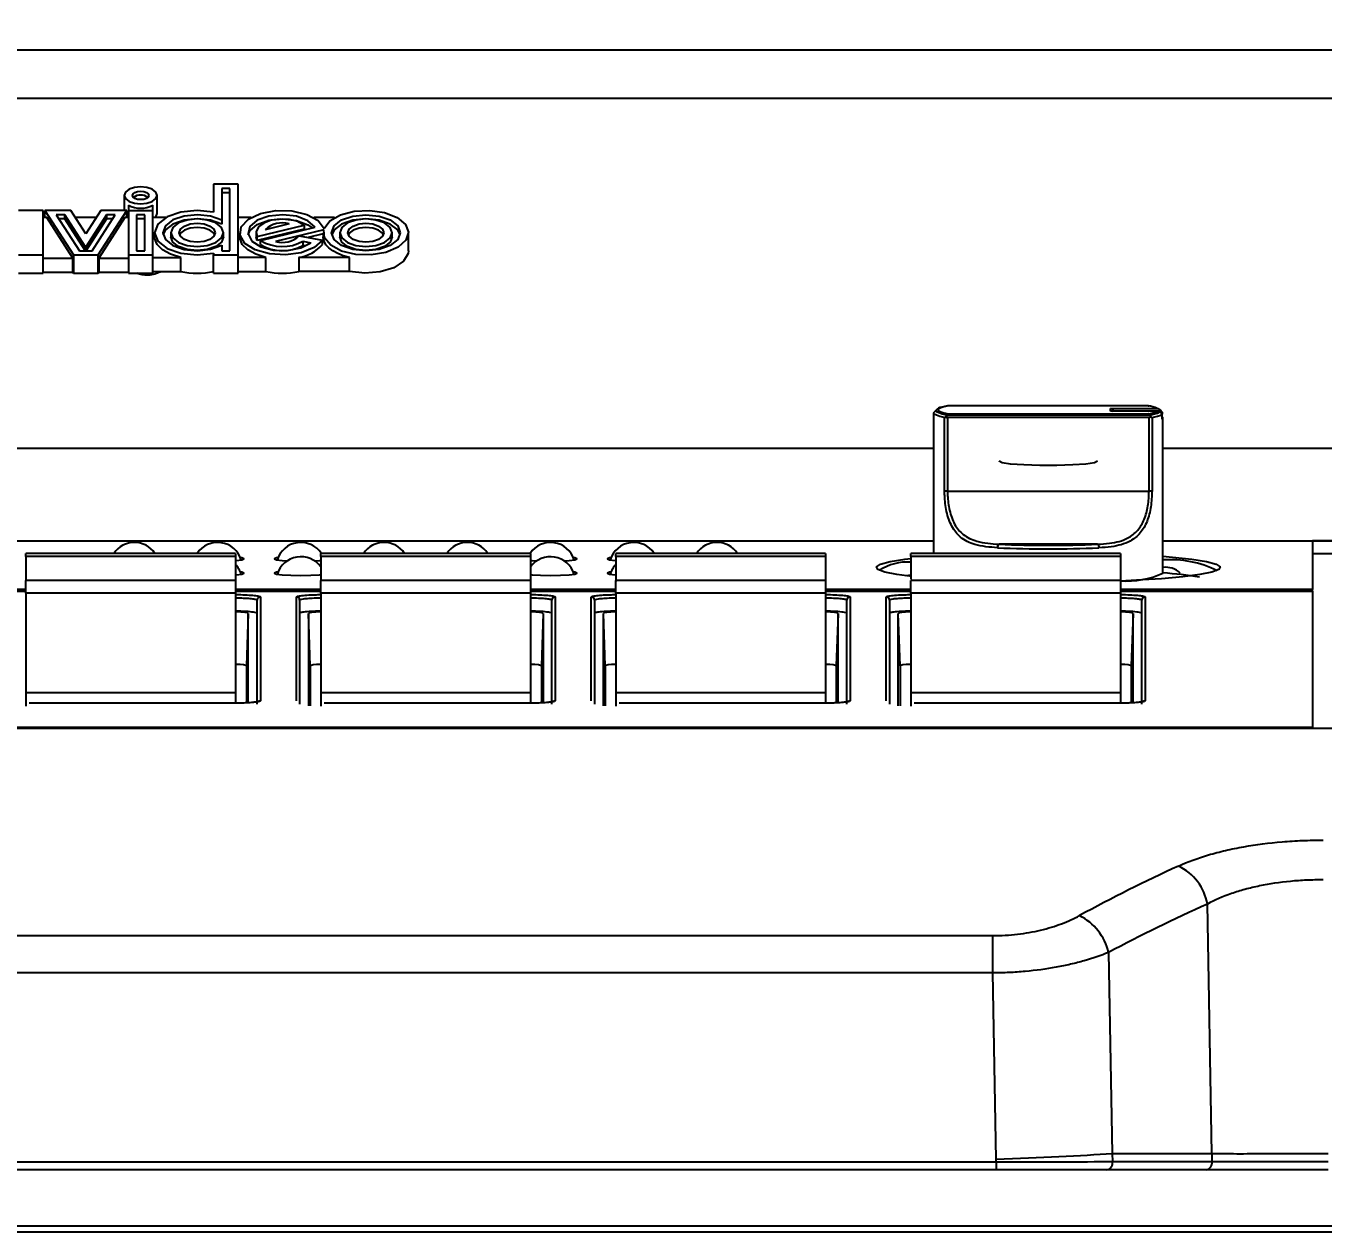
# Model space of a CAD drawing. Header units: millimetres. Extents: x 102 to 710, y 145 to 429.
# Drawn here: x 134.84 to 174.43, y 170.69 to 207.48 of the extents above; entities that cross this region are included whole.
import ezdxf

# ---------------------------------------------------------------- set-up
doc = ezdxf.new("R2010")
doc.units = ezdxf.units.MM
doc.layers.add('DIM', color=5, linetype='Continuous')
doc.styles.add('SLDTEXTSTYLE0', font='TXT', dxfattribs={"width": 0.75})
doc.dimstyles.new('SLDDIMSTYLE0', dxfattribs={"dimtxt": 3.5, "dimasz": 3.302, "dimexe": 0, "dimexo": 0.0625, "dimgap": 0.875, "dimtad": 1, "dimlfac": 2, "dimrnd": 1e-09, "dimzin": 4, "dimdsep": 46, "dimtxsty": 'SLDTEXTSTYLE0', "dimsah": 1, "dimcen": 0.09, "dimadec": 0, "dimazin": 1, "dimtfac": 1, "dimtofl": 0, "dimtmove": 0, "dimatfit": 3, "dimfxl": 1, "dimfrac": 2, "dimtolj": 1, "dimtzin": 12, "dimarcsym": 0})
doc.dimstyles.new('SLDDIMSTYLE1', dxfattribs={"dimtxt": 3.5, "dimasz": 3.302, "dimexe": 0, "dimexo": 0.0625, "dimgap": 0.875, "dimtad": 1, "dimlfac": 2, "dimrnd": 1e-09, "dimzin": 12, "dimdsep": 46, "dimtxsty": 'SLDTEXTSTYLE0', "dimsah": 1, "dimcen": 0.09, "dimadec": 0, "dimazin": 3, "dimtfac": 1, "dimtofl": 0, "dimtmove": 0, "dimatfit": 3, "dimfxl": 1, "dimfrac": 2, "dimtolj": 1, "dimtzin": 12, "dimarcsym": 0})

# ---------------------------------------------------------------- blocks, each defined once
blk = doc.blocks.new('_D')
at = {"layer": 'DIM'}
for p, q in [((102.116, 172.945), (102.118, 235.749)), ((301.968, 172.941), (301.969, 235.745)), ((102.118, 234.749), (301.969, 234.745))]:
    blk.add_line(p, q, dxfattribs=at)
for points in [[(102.118, 234.749), (105.42, 234.241), (105.42, 235.257)], [(301.969, 234.745), (298.667, 235.253), (298.667, 234.237)]]:
    blk.add_solid(points, dxfattribs=at)
at = {"layer": 'DIM', "insert": (188.938, 239.259), "char_height": 3.5, "attachment_point": 1, "rotation": 359.9989, "style": 'SLDTEXTSTYLE0'}
blk.add_mtext('399.70', dxfattribs=at)
blk = doc.blocks.new('_D_1')
at = {"layer": 'DIM'}
for p, q in [((112.554, 206.508), (112.554, 223.747)), ((291.53, 206.508), (291.53, 223.747)), ((112.554, 222.747), (291.53, 222.747))]:
    blk.add_line(p, q, dxfattribs=at)
for points in [[(112.554, 222.747), (115.856, 222.239), (115.856, 223.255)], [(291.53, 222.747), (288.228, 223.255), (288.228, 222.239)]]:
    blk.add_solid(points, dxfattribs=at)
at = {"layer": 'DIM', "insert": (188.938, 227.259), "char_height": 3.5, "attachment_point": 1, "style": 'SLDTEXTSTYLE0'}
blk.add_mtext('357.95', dxfattribs=at)

msp = doc.modelspace()

# ---------------------------------------------------------------- linework, layer by layer
at = {"color": 7, "linetype": 'Continuous', "lineweight": 25}
for p, q in [((290.2771, 206.7471), (113.8069, 206.7471)), ((290.3153, 205.2664), (113.7688, 205.2664)), ((137.842, 202.3151), (137.842, 201.8571)), ((138.842, 201.7612), (138.842, 202.3151)), ((141.317, 202.6553), (140.567, 202.6553)), ((140.567, 202.6553), (140.567, 201.8047)), ((141.067, 202.5244), (140.817, 202.5244)), ((140.817, 202.5244), (140.817, 201.5612)), ((141.067, 202.3966), (140.817, 202.3966)), ((141.067, 200.627), (141.067, 202.5244)), ((141.317, 200.4961), (141.317, 202.6553)), ((137.967, 202.0141), (137.967, 201.8571)), ((138.717, 201.8571), (138.717, 202.0141)), ((135.367, 201.8571), (134.617, 201.8571)), ((135.367, 200.4961), (135.367, 201.8571)), ((135.4759, 201.6376), (135.367, 201.6376)), ((135.417, 201.8571), (136.292, 200.4961)), ((136.2084, 201.8571), (135.417, 201.8571)), ((135.417, 201.6376), (135.417, 201.8571)), ((136.2714, 200.4005), (135.4759, 201.6376)), ((136.0287, 201.7262), (135.7649, 201.7262)), ((135.7649, 201.7262), (136.4717, 200.627)), ((136.0287, 201.5984), (135.8471, 201.5984)), ((136.6513, 200.7578), (136.0287, 201.7262)), ((136.0287, 201.5984), (136.0287, 201.7262)), ((136.6513, 200.63), (136.0287, 201.5984)), ((136.667, 201.1437), (136.2084, 201.8571)), ((136.9846, 201.6376), (136.3494, 201.6376)), ((137.1257, 201.8571), (136.667, 201.1437)), ((137.3053, 201.7262), (136.6827, 200.7578)), ((137.3053, 201.5984), (136.6827, 200.63)), ((136.8624, 200.627), (137.5691, 201.7262)), ((137.042, 200.4961), (137.917, 201.8571)), ((137.8581, 201.6376), (137.0627, 200.4005)), ((137.917, 201.8571), (137.1257, 201.8571)), ((137.5691, 201.7262), (137.3053, 201.7262)), ((137.3053, 201.7262), (137.3053, 201.5984)), ((137.487, 201.5984), (137.3053, 201.5984)), ((137.967, 201.6376), (137.8581, 201.6376)), ((137.917, 201.6376), (137.917, 201.8571)), ((137.967, 201.8571), (137.967, 200.4961)), ((137.967, 201.8571), (138.717, 201.8571)), ((138.467, 201.7262), (138.217, 201.7262)), ((138.217, 201.7262), (138.217, 200.627)), ((138.467, 201.5984), (138.217, 201.5984)), ((138.467, 200.627), (138.467, 201.7262)), ((138.717, 200.4961), (138.717, 201.8571)), ((139.1109, 201.6376), (138.717, 201.6376)), ((140.817, 201.5612), (140.817, 201.4334)), ((141.7109, 201.6376), (141.317, 201.6376)), ((144.2609, 201.6376), (143.6231, 201.6376)), ((138.767, 201.1766), (138.767, 201.0488)), ((139.267, 201.1766), (139.267, 201.0488)), ((140.867, 201.0488), (140.867, 201.1766)), ((141.367, 201.1766), (141.367, 201.0488)), ((141.867, 201.1766), (141.867, 201.0488)), ((141.8981, 201.0611), (143.3304, 201.4107)), ((143.3304, 201.2829), (141.8981, 200.9333)), ((142.0037, 200.9425), (143.6647, 201.3479)), ((142.8732, 201.4435), (142.1439, 201.2655)), ((143.9288, 201.268), (142.4609, 200.9097)), ((143.3304, 201.4107), (143.3304, 201.2829)), ((143.917, 201.1373), (143.4595, 201.0256)), ((143.917, 201.1766), (143.917, 201.0488)), ((144.417, 201.1766), (144.417, 201.0488)), ((146.017, 201.0488), (146.017, 201.1766)), ((146.517, 200.6227), (146.517, 201.1766)), ((136.6827, 200.7578), (136.6513, 200.7578)), ((136.6513, 200.7578), (136.6513, 200.63)), ((136.6827, 200.7578), (136.6827, 200.63)), ((140.817, 200.7919), (140.817, 200.627)), ((141.8981, 200.9333), (141.867, 201.0488)), ((141.8981, 200.9333), (141.8981, 201.0611)), ((142.0037, 200.8147), (142.0037, 200.9425)), ((143.1839, 201.0781), (143.8886, 200.9439)), ((143.2956, 200.9176), (143.5398, 200.8711)), ((143.2956, 200.9176), (143.2956, 200.7898)), ((143.3809, 200.7735), (143.2956, 200.7898)), ((143.8886, 200.816), (143.8886, 200.9439)), ((134.617, 200.4961), (135.367, 200.4961)), ((135.367, 199.9423), (135.367, 200.4961)), ((135.367, 200.4005), (136.2714, 200.4005)), ((136.2714, 199.9744), (136.2714, 200.4005)), ((136.292, 200.4961), (137.042, 200.4961)), ((136.292, 200.4961), (136.292, 199.9423)), ((136.4717, 200.627), (136.8624, 200.627)), ((136.6827, 200.63), (136.6513, 200.63)), ((137.042, 199.9423), (137.042, 200.4961)), ((137.0627, 200.4005), (137.0627, 199.9744)), ((137.0627, 200.4005), (137.967, 200.4005)), ((137.967, 200.4961), (138.717, 200.4961)), ((137.967, 200.4961), (137.967, 199.9423)), ((138.217, 200.627), (138.467, 200.627)), ((138.717, 199.9423), (138.717, 200.4961)), ((138.717, 200.4207), (139.567, 200.4207)), ((139.567, 199.9946), (139.567, 200.4207)), ((140.567, 200.5485), (140.567, 200.4961)), ((140.567, 199.9423), (140.567, 200.4961)), ((140.567, 200.4961), (141.317, 200.4961)), ((140.817, 200.627), (141.067, 200.627)), ((141.317, 199.9423), (141.317, 200.4961)), ((142.167, 200.4207), (141.317, 200.4207)), ((142.167, 199.9946), (142.167, 200.4207)), ((143.167, 200.4207), (143.167, 199.9946)), ((144.717, 200.4207), (143.167, 200.4207)), ((144.717, 199.9946), (144.717, 200.4207)), ((134.617, 199.9423), (135.367, 199.9423)), ((135.367, 199.9744), (136.2714, 199.9744)), ((136.2714, 199.9744), (136.292, 199.9423)), ((136.292, 199.9423), (137.042, 199.9423)), ((137.042, 199.9423), (137.0627, 199.9744)), ((137.0627, 199.9744), (137.967, 199.9744)), ((137.967, 199.9423), (138.717, 199.9423)), ((138.717, 199.9946), (139.567, 199.9946)), ((140.567, 199.9423), (141.317, 199.9423)), ((141.317, 199.9946), (142.167, 199.9946)), ((144.717, 199.9946), (143.167, 199.9946)), ((162.542, 195.6727), (162.542, 191.3929)), ((162.6259, 195.7693), (162.5555, 195.6994)), ((162.647, 195.7843), (162.6373, 195.77)), ((162.9482, 195.6142), (162.9135, 195.5542)), ((169.1359, 195.6142), (162.9482, 195.6142)), ((169.0965, 195.8954), (162.9876, 195.8954)), ((169.091, 195.8951), (162.9931, 195.8951)), ((162.9931, 195.6495), (169.091, 195.6495)), ((167.942, 195.8137), (169.3669, 195.8137)), ((167.942, 195.7309), (167.942, 195.8137)), ((169.3669, 195.7309), (167.942, 195.7309)), ((169.3765, 195.7313), (167.9508, 195.7313)), ((169.1359, 195.6142), (169.1706, 195.5542)), ((169.5219, 195.7054), (169.5219, 195.64)), ((169.5219, 195.4906), (169.5219, 195.64)), ((162.8763, 193.3011), (162.8763, 195.5426)), ((169.1173, 195.5376), (162.9667, 195.5376)), ((162.9667, 195.5376), (162.9667, 193.2961)), ((169.1173, 193.2961), (169.1173, 195.5376)), ((169.2078, 195.5426), (169.2078, 193.3011)), ((169.542, 190.7913), (169.542, 195.5232)), ((162.9667, 193.2961), (169.1173, 193.2961)), ((119.967, 191.7763), (162.542, 191.7763)), ((167.5445, 191.6711), (164.5395, 191.6711)), ((169.542, 191.7763), (186.1714, 191.7763)), ((174.7094, 191.7741), (174.1095, 191.7741)), ((174.1095, 191.7741), (174.1095, 190.2881)), ((141.242, 191.3929), (134.842, 191.3929)), ((134.842, 191.2963), (134.842, 191.3929)), ((141.242, 191.2963), (134.842, 191.2963)), ((134.842, 191.2963), (134.842, 190.5694)), ((141.242, 191.3929), (141.242, 191.2963)), ((141.242, 191.2963), (141.242, 190.5334)), ((150.242, 191.3929), (143.842, 191.3929)), ((143.842, 191.2963), (143.842, 191.3929)), ((150.242, 191.2963), (143.842, 191.2963)), ((143.842, 191.2963), (143.842, 190.5694)), ((150.242, 191.3929), (150.242, 191.2963)), ((150.242, 191.2963), (150.242, 190.5694)), ((159.242, 191.3929), (152.842, 191.3929)), ((152.842, 191.2963), (152.842, 191.3929)), ((159.242, 191.2963), (152.842, 191.2963)), ((152.842, 191.2963), (152.842, 190.5334)), ((159.242, 191.3929), (159.242, 191.2963)), ((159.242, 191.2963), (159.242, 190.5694)), ((168.242, 191.3929), (161.842, 191.3929)), ((161.842, 191.2963), (161.842, 191.3929)), ((168.242, 191.2963), (161.842, 191.2963)), ((161.842, 191.2963), (161.842, 190.6022)), ((168.242, 191.3929), (168.242, 191.2963)), ((168.242, 191.2963), (168.242, 190.5495)), ((174.7094, 191.3756), (174.1095, 191.3756)), ((141.242, 190.5694), (134.842, 190.5694)), ((134.842, 190.1795), (134.842, 190.5694)), ((141.242, 190.5694), (141.242, 190.1795)), ((150.242, 190.5694), (143.842, 190.5694)), ((143.842, 190.1795), (143.842, 190.5694)), ((150.242, 190.5694), (150.242, 190.1795)), ((159.242, 190.5694), (152.842, 190.5694)), ((152.842, 190.1795), (152.842, 190.5694)), ((159.242, 190.5694), (159.242, 190.1795)), ((161.842, 190.7266), (161.6982, 190.7079)), ((168.242, 190.5694), (161.842, 190.5694)), ((161.842, 190.1795), (161.842, 190.5694)), ((168.242, 190.5694), (168.242, 190.1795)), ((134.842, 190.2881), (132.242, 190.2881)), ((132.242, 190.2358), (134.842, 190.2358)), ((141.242, 190.1795), (134.842, 190.1795)), ((134.842, 190.1795), (134.842, 187.1357)), ((143.842, 190.2881), (141.242, 190.2881)), ((141.242, 190.2358), (143.842, 190.2358)), ((141.242, 190.1795), (141.242, 187.1357)), ((141.9952, 190.0632), (141.9952, 186.895)), ((143.0952, 186.895), (143.0952, 190.0632)), ((150.242, 190.1795), (143.842, 190.1795)), ((143.842, 190.1795), (143.842, 187.1357)), ((152.842, 190.2881), (150.242, 190.2881)), ((150.242, 190.2358), (152.842, 190.2358)), ((150.242, 190.1795), (150.242, 187.1357)), ((150.9952, 190.0632), (150.9952, 186.895)), ((152.0952, 186.895), (152.0952, 190.0632)), ((159.242, 190.1795), (152.842, 190.1795)), ((152.842, 190.1795), (152.842, 187.1357)), ((161.842, 190.2881), (159.242, 190.2881)), ((159.242, 190.2358), (161.842, 190.2358)), ((159.242, 190.1795), (159.242, 187.1357)), ((159.9952, 190.0632), (159.9952, 186.895)), ((161.0952, 186.895), (161.0952, 190.0632)), ((168.242, 190.1795), (161.842, 190.1795)), ((161.842, 190.1795), (161.842, 187.1357)), ((174.1095, 190.2881), (168.242, 190.2881)), ((168.242, 190.2358), (174.1095, 190.2358)), ((168.242, 190.1795), (168.242, 187.1357)), ((168.9952, 190.0632), (168.9952, 186.895)), ((174.1095, 190.2358), (174.1095, 190.2881)), ((174.1095, 190.2358), (174.1095, 186.0895)), ((141.8952, 186.7954), (141.8952, 189.9636)), ((143.1952, 189.9636), (143.1952, 186.7954)), ((150.8952, 186.7954), (150.8952, 189.9636)), ((152.1952, 189.9636), (152.1952, 186.7954)), ((159.8952, 186.7954), (159.8952, 189.9636)), ((161.1952, 189.9636), (161.1952, 186.7954)), ((168.8952, 186.7954), (168.8952, 189.9636)), ((141.6278, 189.5636), (141.5719, 187.9648)), ((141.6278, 186.8358), (141.6278, 189.5636)), ((143.4627, 189.5636), (143.4627, 186.7467)), ((143.5186, 187.9648), (143.4627, 189.5636)), ((150.6278, 189.5636), (150.5719, 187.9648)), ((150.6278, 189.5636), (150.6278, 186.8358)), ((152.4627, 186.7467), (152.4627, 189.5636)), ((152.5186, 187.9648), (152.4627, 189.5636)), ((159.6278, 189.5636), (159.5719, 187.9648)), ((159.6278, 186.8358), (159.6278, 189.5636)), ((161.4627, 186.7467), (161.4627, 189.5636)), ((161.5186, 187.9648), (161.4627, 189.5636)), ((168.6278, 189.5636), (168.5719, 187.9648)), ((168.6278, 186.8358), (168.6278, 189.5636)), ((141.5719, 187.9648), (141.5719, 186.8319)), ((143.5186, 187.9648), (143.5186, 186.7424)), ((150.5719, 187.9648), (150.5719, 186.8319)), ((152.5186, 187.9648), (152.5186, 186.7424)), ((159.5719, 187.9648), (159.5719, 186.8319)), ((161.5186, 187.9648), (161.5186, 186.7424)), ((168.5719, 187.9648), (168.5719, 186.8319)), ((141.242, 187.1357), (134.842, 187.1357)), ((134.842, 187.1357), (134.842, 186.7311)), ((141.242, 187.1357), (141.242, 186.8224)), ((150.242, 187.1357), (143.842, 187.1357)), ((143.842, 187.1357), (143.842, 186.7311)), ((150.242, 187.1357), (150.242, 186.8224)), ((159.242, 187.1357), (152.842, 187.1357)), ((152.842, 187.1357), (152.842, 186.7311)), ((159.242, 187.1357), (159.242, 186.8224)), ((168.242, 187.1357), (161.842, 187.1357)), ((161.842, 187.1357), (161.842, 186.7311)), ((168.242, 187.1357), (168.242, 186.8224)), ((141.1455, 186.8213), (134.9449, 186.8213)), ((141.1455, 186.821), (134.9449, 186.821)), ((141.1455, 186.8213), (141.1455, 186.821)), ((150.1455, 186.8213), (143.9449, 186.8213)), ((150.1455, 186.821), (143.9449, 186.821)), ((150.1455, 186.8213), (150.1455, 186.821)), ((159.1455, 186.8213), (152.9449, 186.8213)), ((159.1455, 186.821), (152.9449, 186.821)), ((159.1455, 186.8213), (159.1455, 186.821)), ((168.1455, 186.8213), (161.9449, 186.8213)), ((168.1455, 186.821), (161.9449, 186.821)), ((168.1455, 186.8213), (168.1455, 186.821)), ((299.4361, 186.0526), (104.648, 186.0526)), ((119.9746, 186.0895), (174.1095, 186.0895)), ((174.1095, 186.0526), (174.1095, 186.0895)), ((171.037, 173.0895), (170.8991, 180.6939)), ((112.457, 179.7331), (164.3489, 179.7331)), ((164.3489, 178.5923), (164.3489, 179.7331)), ((167.8788, 179.2194), (167.9899, 173.0894)), ((164.3489, 178.5923), (112.457, 178.5923)), ((164.4519, 172.9164), (164.3489, 178.5923)), ((167.9933, 173.0895), (168.0042, 172.8395)), ((167.9933, 173.0895), (171.037, 173.0895)), ((171.0384, 172.8395), (171.0384, 173.0895)), ((112.1876, 172.8286), (164.4557, 172.8286)), ((164.4557, 172.8286), (164.4519, 172.9164)), ((164.4557, 172.8286), (164.4557, 172.5895)), ((168.0042, 172.8395), (171.0384, 172.8395)), ((171.0384, 172.8395), (174.5779, 172.8395)), ((164.4557, 172.5895), (112.1876, 172.5895)), ((167.8272, 172.5895), (164.4557, 172.5895)), ((170.8615, 172.5895), (167.8272, 172.5895)), ((174.5779, 172.5895), (170.8615, 172.5895)), ((103.4643, 170.8835), (300.6028, 170.8835)), ((300.585, 170.6895), (103.4821, 170.6895))]:
    msp.add_line(p, q, dxfattribs=at)
at = {"color": 8, "linetype": 'Continuous', "lineweight": 25}
for p, q in [((169.5219, 195.7054), (169.4504, 195.7054)), ((118.717, 194.5997), (162.542, 194.5997)), ((169.542, 194.5997), (263.942, 194.5997)), ((134.9449, 186.821), (134.9449, 186.8213)), ((143.9449, 186.821), (143.9449, 186.8213)), ((152.9449, 186.821), (152.9449, 186.8213)), ((161.9449, 186.821), (161.9449, 186.8213))]:
    msp.add_line(p, q, dxfattribs=at)
at = {"color": 7, "linetype": 'Continuous', "lineweight": 25, "flags": 128}
for points in [[(138.342, 202.0533), (138.5334, 202.0733), (138.6956, 202.13), (138.804, 202.2149), (138.842, 202.3151), (138.804, 202.4152), (138.6956, 202.5001), (138.5334, 202.5569), (138.342, 202.5768), (138.1507, 202.5569), (137.9885, 202.5001), (137.8801, 202.4152), (137.842, 202.3151), (137.8801, 202.2149), (137.9885, 202.13), (138.1507, 202.0733), (138.342, 202.0533)], [(138.592, 202.3151), (138.573, 202.265), (138.5188, 202.2225), (138.4377, 202.1942), (138.342, 202.1842), (138.2464, 202.1942), (138.1653, 202.2225), (138.1111, 202.265), (138.092, 202.3151), (138.1111, 202.3651), (138.1653, 202.4076), (138.2464, 202.436), (138.342, 202.4459), (138.4377, 202.436), (138.5188, 202.4076), (138.573, 202.3651), (138.592, 202.3151)], [(140.567, 201.8047), (140.0692, 201.8571), (139.5711, 201.8056), (139.1486, 201.6582), (138.8662, 201.4373), (138.767, 201.1766), (138.8662, 200.9159), (139.1486, 200.695), (139.5711, 200.5476), (140.0692, 200.4961), (140.567, 200.5485)], [(138.7828, 201.6376), (138.8189, 201.6824), (138.842, 201.7612)], [(140.817, 201.5612), (140.4771, 201.6826), (140.0742, 201.7262), (139.6702, 201.6854), (139.3271, 201.5665), (139.0976, 201.3878), (139.017, 201.1766), (139.0976, 200.9654), (139.3271, 200.7866), (139.6702, 200.6678), (140.0742, 200.627), (140.4771, 200.6706), (140.817, 200.7919)], [(140.817, 201.4334), (140.4771, 201.5547), (140.0742, 201.5984), (139.6702, 201.5576), (139.3271, 201.4387), (139.0976, 201.26), (139.0242, 201.1127)], [(140.867, 201.1766), (140.8061, 201.3368), (140.6327, 201.4727), (140.3732, 201.5635), (140.067, 201.5953), (139.7609, 201.5635), (139.5013, 201.4727), (139.3279, 201.3368), (139.267, 201.1766), (139.3279, 201.0163), (139.5013, 200.8805), (139.7609, 200.7897), (140.067, 200.7578), (140.3732, 200.7897), (140.6327, 200.8805), (140.8061, 201.0163), (140.867, 201.1766)], [(143.8886, 200.9439), (143.6344, 200.722), (143.2403, 200.5659), (142.7634, 200.498), (142.2725, 200.5282), (141.8387, 200.6521), (141.5246, 200.8519), (141.3756, 201.0985), (141.4133, 201.3565), (141.6322, 201.5884), (142.0007, 201.7609), (142.4655, 201.8488), (142.9594, 201.8396), (143.4111, 201.7346), (143.7552, 201.5489), (143.942, 201.3094)], [(143.6647, 201.3479), (143.4491, 201.5433), (143.1015, 201.6769), (142.6807, 201.7261), (142.2576, 201.6827), (141.9035, 201.5539), (141.6782, 201.3614), (141.6196, 201.1378), (141.7377, 200.9208), (142.0125, 200.7468), (142.3977, 200.6454), (142.8282, 200.6335), (143.2316, 200.7132), (143.5398, 200.8711)], [(141.6242, 201.1127), (141.6782, 201.2336), (141.9035, 201.4261), (142.2576, 201.5549), (142.6807, 201.5983), (143.1015, 201.5491), (143.4491, 201.4155), (143.574, 201.3258)], [(143.3304, 201.4107), (143.1345, 201.5164), (142.8809, 201.5801), (142.6008, 201.5939), (142.3289, 201.5561), (142.0989, 201.4714), (141.939, 201.3502), (141.8692, 201.2076), (141.8981, 201.0611)], [(143.942, 201.3094), (144.1173, 201.5394), (144.4382, 201.7214), (144.8622, 201.8312), (145.3332, 201.8543), (145.7889, 201.7877), (146.1688, 201.6401), (146.4227, 201.4311), (146.5168, 201.1884), (146.4389, 200.9442), (146.1991, 200.7307), (145.8292, 200.5763), (145.3782, 200.5014), (144.9059, 200.5159), (144.4749, 200.6179), (144.1421, 200.7939), (143.9516, 201.0206), (143.9288, 201.268)], [(146.267, 201.1766), (146.1871, 200.9663), (145.9595, 200.788), (145.6189, 200.6688), (145.217, 200.627), (144.8152, 200.6688), (144.4746, 200.788), (144.247, 200.9663), (144.167, 201.1766), (144.247, 201.3869), (144.4746, 201.5652), (144.8152, 201.6844), (145.217, 201.7262), (145.6189, 201.6844), (145.9595, 201.5652), (146.1871, 201.3869), (146.267, 201.1766)], [(146.2599, 201.1127), (146.1871, 201.2591), (145.9595, 201.4374), (145.6189, 201.5565), (145.217, 201.5984), (144.8152, 201.5565), (144.4746, 201.4374), (144.247, 201.2591), (144.1742, 201.1127)], [(146.017, 201.1766), (145.9561, 201.3368), (145.7827, 201.4727), (145.5232, 201.5635), (145.217, 201.5953), (144.9109, 201.5635), (144.6514, 201.4727), (144.4779, 201.3368), (144.417, 201.1766), (144.4779, 201.0163), (144.6514, 200.8805), (144.9109, 200.7897), (145.217, 200.7578), (145.5232, 200.7897), (145.7827, 200.8805), (145.9561, 201.0163), (146.017, 201.1766)], [(140.617, 201.1766), (140.5752, 201.0664), (140.4559, 200.973), (140.2775, 200.9106), (140.067, 200.8887), (139.8566, 200.9106), (139.6781, 200.973), (139.5589, 201.0664), (139.517, 201.1766), (139.5589, 201.2868), (139.6781, 201.3802), (139.8566, 201.4426), (140.067, 201.4645), (140.2775, 201.4426), (140.4559, 201.3802), (140.5752, 201.2868), (140.617, 201.1766)], [(140.6033, 201.1127), (140.5752, 201.1589), (140.4559, 201.2523), (140.2775, 201.3148), (140.067, 201.3367), (139.8566, 201.3148), (139.6781, 201.2523), (139.5589, 201.1589), (139.5308, 201.1127)], [(145.767, 201.1766), (145.7252, 201.0664), (145.6059, 200.973), (145.4275, 200.9106), (145.217, 200.8887), (145.0066, 200.9106), (144.8281, 200.973), (144.7089, 201.0664), (144.667, 201.1766), (144.7089, 201.2868), (144.8281, 201.3802), (145.0066, 201.4426), (145.217, 201.4645), (145.4275, 201.4426), (145.6059, 201.3802), (145.7252, 201.2868), (145.767, 201.1766)], [(145.7533, 201.1127), (145.7252, 201.1589), (145.6059, 201.2523), (145.4275, 201.3148), (145.217, 201.3367), (145.0066, 201.3148), (144.8281, 201.2523), (144.7089, 201.1589), (144.6808, 201.1127)], [(139.567, 200.4207), (139.2572, 200.5165), (139.0094, 200.6531), (138.8427, 200.8201), (138.7698, 201.0046), (138.767, 201.0488)], [(140.867, 201.0488), (140.8061, 200.8885), (140.6327, 200.7527), (140.3732, 200.6619), (140.067, 200.63), (139.7609, 200.6619), (139.5013, 200.7527), (139.3279, 200.8885), (139.267, 201.0488)], [(142.167, 200.4207), (141.8572, 200.5165), (141.6094, 200.6531), (141.4427, 200.8201), (141.3698, 201.0046), (141.367, 201.0488)], [(144.717, 200.4207), (144.528, 200.4718), (144.3574, 200.5383), (144.2099, 200.6185), (144.0893, 200.7103), (143.9989, 200.8111), (143.9412, 200.9183), (143.9176, 201.029), (143.917, 201.0488)], [(146.017, 201.0488), (145.9561, 200.8885), (145.7827, 200.7527), (145.5232, 200.6619), (145.217, 200.63), (144.9109, 200.6619), (144.6514, 200.7527), (144.4779, 200.8885), (144.417, 201.0488)], [(146.517, 200.6227), (146.5078, 200.5416), (146.3648, 200.3032), (146.0672, 200.108), (145.655, 199.9821), (145.1838, 199.9425), (144.717, 199.9946)], [(162.8763, 195.5426), (162.7314, 195.5737), (162.6266, 195.606), (162.5632, 195.6391), (162.542, 195.6727), (162.5555, 195.6994)], [(162.9931, 195.8951), (162.8588, 195.8656), (162.7618, 195.8351), (162.7031, 195.8039), (162.6835, 195.7723), (162.7031, 195.7407), (162.7618, 195.7094), (162.8588, 195.6789), (162.9931, 195.6495)], [(141.242, 191.1758), (141.2577, 191.1771), (141.4311, 191.1997), (141.492, 191.2264), (141.4311, 191.2531), (141.3866, 191.261)], [(142.5374, 191.261), (142.4929, 191.2531), (142.432, 191.2264), (142.4929, 191.1997), (142.6664, 191.1771), (142.8167, 191.1668)], [(151.2674, 191.1668), (151.4177, 191.1771), (151.5911, 191.1997), (151.652, 191.2264), (151.5911, 191.2531), (151.5466, 191.261)], [(152.6974, 191.261), (152.6529, 191.2531), (152.592, 191.2264), (152.6529, 191.1997), (152.8264, 191.1771), (152.842, 191.1758)], [(161.8769, 190.6864), (161.4189, 190.7481), (161.049, 190.8235), (160.8396, 190.9035), (160.7973, 190.9854), (160.9237, 191.0667), (161.2145, 191.1448), (161.6605, 191.217), (161.842, 191.2395)], [(169.542, 191.306), (169.8367, 191.2811), (170.4235, 191.217), (170.8696, 191.1448), (171.1604, 191.0667), (171.2867, 190.9854), (171.2445, 190.9035), (171.0351, 190.8235), (170.6652, 190.7481), (170.1467, 190.6796), (169.4962, 190.6203), (168.7348, 190.5721), (168.242, 190.5495)], [(141.242, 190.74), (141.2577, 190.7413), (141.4311, 190.7639), (141.492, 190.7906), (141.4311, 190.8173), (141.3866, 190.8252)], [(142.5374, 190.8252), (142.4929, 190.8173), (142.432, 190.7906), (142.4929, 190.7639), (142.6664, 190.7413), (142.9259, 190.7262), (143.232, 190.7209), (143.5382, 190.7262), (143.7977, 190.7413), (143.842, 190.7455)], [(143.6474, 191.1668), (143.7977, 191.1771), (143.842, 191.1813)], [(150.242, 191.1813), (150.2864, 191.1771), (150.4367, 191.1668)], [(150.242, 190.7455), (150.2864, 190.7413), (150.5459, 190.7262), (150.852, 190.7209), (151.1582, 190.7262), (151.4177, 190.7413), (151.5911, 190.7639), (151.652, 190.7906), (151.5911, 190.8173), (151.5466, 190.8252)], [(152.6974, 190.8252), (152.6529, 190.8173), (152.592, 190.7906), (152.6529, 190.7639), (152.8264, 190.7413), (152.842, 190.74)]]:
    msp.add_lwpolyline(points, dxfattribs=at)
at = {"color": 8, "linetype": 'Continuous', "lineweight": 25, "flags": 128}
for points in [[(162.9482, 195.6142), (162.8028, 195.645), (162.6977, 195.677), (162.634, 195.7099), (162.6127, 195.7431), (162.6259, 195.7693)], [(167.542, 194.2033), (167.4516, 194.1586), (167.1911, 194.1193), (166.792, 194.0901), (166.3025, 194.0745), (165.7816, 194.0745), (165.292, 194.0901), (164.893, 194.1193), (164.6325, 194.1586), (164.542, 194.2033), (164.542, 194.2033)]]:
    msp.add_lwpolyline(points, dxfattribs=at)
at = {"color": 7, "linetype": 'Continuous', "lineweight": 25}
for centre, radius, start, end in [((138.342, 201.9631), 0.3614, 52.8656, 127.1344), ((138.342, 202.7429), 0.8196, 242.77054, 297.22946), ((142.6607, 200.731), 0.7435, 73.39705, 134.03617), ((142.6706, 202.0162), 1.2639, 238.15357, 299.63662), ((142.6706, 201.8883), 1.2639, 238.15341, 299.63662), ((142.672, 201.6395), 0.7597, 253.86857, 312.35992), ((142.9949, 201.591), 1.1829, 278.36742, 319.07179), ((140.067, 202.3448), 2.4028, 257.98938, 282.01062), ((142.667, 202.3448), 2.4028, 257.98934, 282.01066), ((168.9625, 194.9509), 0.9528, 64.88654, 82.24904), ((168.9625, 196.5936), 0.9528, 277.75026, 295.11346), ((169.0325, 196.5228), 0.9145, 276.49118, 296.98385), ((169.1147, 196.3979), 0.8604, 276.21217, 298.24815), ((169.5038, 195.5232), 0.0374, 298.97516, 61.02484), ((162.9553, 193.9106), 0.6145, 262.61067, 271.06444), ((169.1288, 193.9105), 0.6145, 268.9354, 277.3895), ((138.152, 190.9781), 0.75, 33.58203, 146.41797), ((140.692, 190.9781), 0.75, 16.85988, 146.41797), ((143.232, 190.9781), 0.75, 33.58203, 163.14012), ((145.772, 190.9781), 0.75, 33.58203, 146.41797), ((148.312, 190.9781), 0.75, 33.58203, 146.41797), ((150.852, 190.9781), 0.75, 16.85988, 146.41797), ((153.392, 190.9781), 0.75, 33.58203, 163.14012), ((155.932, 190.9781), 0.75, 33.58203, 146.41797), ((164.603, 191.5822), 0.1093, 125.52918, 189.75232), ((166.042, 228.3213), 36.681, 267.65244, 272.34756), ((167.481, 191.5822), 0.1093, 350.24768, 54.47082), ((143.232, 190.5423), 0.75, 35.5771, 163.14012), ((150.852, 190.5423), 0.75, 16.85988, 144.4229), ((166.042, 229.2911), 37.7591, 267.65239, 272.34761), ((169.7553, 187.9643), 3.2373, 63.65254, 93.77663), ((140.692, 190.5423), 0.75, 16.85988, 42.83343), ((153.392, 190.5423), 0.75, 137.16657, 163.14012), ((161.7462, 189.5487), 1.5793, 86.52151, 122.64803), ((169.6235, 190.3297), 0.6401, 46.136, 97.31017), ((168.4209, 193.2542), 2.7061, 266.21008, 294.47514), ((168.802, 179.6071), 11.2134, 80.47874, 86.21606), ((141.995, 189.9634), 0.0998, 89.88799, 179.89174), ((143.0954, 189.9634), 0.0998, 0.10826, 90.10987), ((150.995, 189.9634), 0.0998, 89.88799, 179.89174), ((152.0954, 189.9634), 0.0998, 0.10826, 90.10987), ((159.995, 189.9634), 0.0998, 89.89014, 179.8896), ((161.0954, 189.9634), 0.0998, 0.10826, 90.10987), ((168.995, 189.9634), 0.0998, 89.89135, 179.88838), ((169.3264, 180.414), 1.5975, 10.0911, 64.48787), ((166.2406, 178.8402), 1.6815, 13.03405, 63.37976), ((167.7832, 172.8084), 0.2232, 281.38286, 8.0282), ((170.8174, 172.8084), 0.2232, 281.38066, 8.0304)]:
    msp.add_arc(centre, radius, start, end, dxfattribs=at)
at = {"color": 8, "linetype": 'Continuous', "lineweight": 25}
for centre, start, end in [((141.9952, 186.7948), 89.98517, 130.1127), ((150.9952, 186.7948), 89.98517, 130.1127), ((159.9952, 186.7948), 89.98064, 130.11935), ((168.9952, 186.7948), 89.98064, 130.11935)]:
    msp.add_arc(centre, 0.1002, start, end, dxfattribs=at)
at = {"color": 7, "linetype": 'Continuous', "lineweight": 25}
for centre, major_axis, ratio, start_param, end_param in [((162.9667, 195.6459), (0, 0.1083), 0.9230623, 2.5803774, 3.1415927), ((167.942, 195.7141), (0.0737, -0.0737), 0.9163312, 0.7417649, 2.3125613), ((169.1173, 195.6459), (0, 0.1083), 0.9230623, 3.1415927, 3.7028079), ((141.1275, 189.5635), (0.5003, 0.0001), 0.0871557, 6.283176, 7.6229137), ((143.963, 189.5635), (0.5003, -0.0001), 0.0871557, 1.8149906, 3.141602), ((150.1275, 189.5635), (0.5003, 0.0001), 0.0871557, 6.283176, 7.6229137), ((152.963, 189.5635), (0.5003, -0.0001), 0.0871557, 1.8149906, 3.141602), ((159.1275, 189.5635), (0.5003, 0.0001), 0.0871557, 6.283176, 7.6229137), ((161.963, 189.5635), (0.5003, -0.0001), 0.0871557, 1.8149906, 3.141602), ((168.1275, 189.5635), (0.5003, 0.0001), 0.0871557, 6.283176, 7.6229137), ((141.0716, 187.9647), (0.5003, 0.0001), 0.0871557, 6.283176, 7.5063253), ((144.0189, 187.9647), (0.5003, -0.0001), 0.0871557, 1.9320557, 3.141602), ((150.0716, 187.9647), (0.5003, 0.0001), 0.0871557, 6.283176, 7.5063253), ((153.0189, 187.9647), (0.5003, -0.0001), 0.0871557, 1.9320557, 3.141602), ((159.0716, 187.9647), (0.5003, 0.0001), 0.0871557, 6.283176, 7.5063253), ((162.0189, 187.9647), (0.5003, -0.0001), 0.0871557, 1.9320557, 3.141602), ((168.0716, 187.9647), (0.5003, 0.0001), 0.0871557, 6.283176, 7.5063253), ((188.8963, 136.2832), (18.4567, 46.7315), 0.9633967, 0.7875839, 0.8559735), ((189.781, 136.2607), (33.5522, 36.1511), 0.9747688, 1.1594048, 1.2277944), ((164.4519, 173.1345), (4.998, 0.1542), 0.0435952, 4.7110443, 5.4975582), ((176.5537, -104.6606), (-8.5618, 277.7501), 0.0127271, 6.282793, 6.2837401), ((179.6118, -104.7056), (-8.5761, 277.7951), 0.012713, 6.2823961, 6.2827928), ((164.4647, 172.8395), (5.0043, 0.0109), 0.0021752, 4.7105806, 5.4980416)]:
    msp.add_ellipse(centre, major_axis=major_axis, ratio=ratio, start_param=start_param, end_param=end_param, dxfattribs=at)
for points, knots in [([(138.9596, 199.9946), (138.9163, 199.9701), (138.8217, 199.9166), (138.6311, 199.8786), (138.4362, 199.8829), (138.2987, 199.908), (138.2412, 199.9366), (138.2299, 199.9423)], [0, 0, 0, 0, 0.2223428, 0.4850827, 0.7202209, 0.9446915, 1, 1, 1, 1]), ([(163.0021, 195.8988), (162.9503, 195.8871), (162.7958, 195.8522), (162.692, 195.8521), (162.6483, 195.7863), (162.647, 195.7843)], [0, 0, 0, 0, 0.3287678, 0.9801398, 1, 1, 1, 1]), ([(162.8763, 195.5426), (162.8808, 195.5426), (162.8899, 195.5427), (162.9043, 195.5491), (162.9123, 195.5535), (162.9135, 195.5542)], [0, 0, 0, 0, 0.4597918, 0.9174202, 1, 1, 1, 1]), ([(162.9482, 195.6142), (162.9543, 195.6228), (162.9666, 195.6399), (162.9826, 195.6475), (162.9914, 195.6493), (162.9928, 195.6495), (162.9931, 195.6495)], [0, 0, 0, 0, 0.4567025, 0.9116371, 0.9835641, 1, 1, 1, 1]), ([(162.9931, 195.8951), (162.9928, 195.8951), (162.9914, 195.8953), (162.9895, 195.8957), (162.988, 195.8952), (162.9876, 195.8951)], [0, 0, 0, 0, 0.14385685, 0.7738736, 1, 1, 1, 1]), ([(169.091, 195.8951), (169.0912, 195.8951), (169.0927, 195.8953), (169.1014, 195.8958), (169.1119, 195.8952), (169.1195, 195.8876), (169.1208, 195.8863)], [0, 0, 0, 0, 0.0257076, 0.138328, 0.8504869, 1, 1, 1, 1]), ([(169.1359, 195.6142), (169.1297, 195.6228), (169.1175, 195.6399), (169.1015, 195.6475), (169.0927, 195.6493), (169.0912, 195.6495), (169.091, 195.6495)], [0, 0, 0, 0, 0.4567022, 0.9116149, 0.9835641, 1, 1, 1, 1]), ([(169.1706, 195.5542), (169.1773, 195.5507), (169.1909, 195.5438), (169.2026, 195.5418), (169.2072, 195.5425), (169.2078, 195.5426)], [0, 0, 0, 0, 0.464566, 0.9317902, 1, 1, 1, 1]), ([(169.3669, 195.8137), (169.3672, 195.8137), (169.3827, 195.8124), (169.4115, 195.8061), (169.4361, 195.7871), (169.4474, 195.7784)], [0, 0, 0, 0, 0.0126546, 0.548827, 1, 1, 1, 1]), ([(169.4474, 195.7079), (169.4361, 195.7149), (169.4115, 195.7301), (169.3827, 195.7321), (169.3672, 195.7309), (169.3669, 195.7309)], [0, 0, 0, 0, 0.4511918, 0.9873494, 1, 1, 1, 1]), ([(169.4474, 195.7784), (169.4585, 195.7676), (169.4822, 195.7446), (169.5081, 195.719), (169.5219, 195.7054)], [0, 0, 0, 0, 0.46902957, 1, 1, 1, 1]), ([(169.5219, 195.64), (169.5057, 195.6557), (169.4797, 195.6809), (169.4563, 195.7005), (169.4474, 195.7079)], [0, 0, 0, 0, 0.6227938, 1, 1, 1, 1]), ([(164.4953, 191.5637), (164.2538, 191.583), (163.8266, 191.6172), (163.3681, 191.8462), (163.0824, 192.1974), (162.9279, 192.6491), (162.8798, 193.0415), (162.8769, 193.2534), (162.8763, 193.3011)], [0, 0, 0, 0, 0.2611365, 0.46176757, 0.63146706, 0.80005342, 0.95500444, 1, 1, 1, 1]), ([(162.9667, 193.2961), (162.9674, 193.2514), (162.9702, 193.0529), (163.0167, 192.6859), (163.1669, 192.2622), (163.4457, 191.9328), (163.894, 191.7195), (164.3055, 191.6886), (164.5395, 191.6711)], [0, 0, 0, 0, 0.044821, 0.1990001, 0.3662414, 0.5346843, 0.7353701, 1, 1, 1, 1]), ([(167.5445, 191.6711), (167.6677, 191.6785), (168.0055, 191.6987), (168.4343, 191.8097), (168.7798, 192.0721), (168.982, 192.4117), (169.0973, 192.8355), (169.1107, 193.1428), (169.1173, 193.2961)], [0, 0, 0, 0, 0.137979, 0.3784662, 0.5412169, 0.695272, 0.8478862, 1, 1, 1, 1]), ([(169.2078, 193.3011), (169.2009, 193.1374), (169.1871, 192.8089), (169.0683, 192.3567), (168.8608, 191.9947), (168.507, 191.7144), (168.0662, 191.594), (167.7157, 191.5718), (167.5887, 191.5637)], [0, 0, 0, 0, 0.1527714, 0.3064739, 0.4618404, 0.6253119, 0.8642844, 1, 1, 1, 1]), ([(141.242, 190.1363), (141.2725, 190.136), (141.3948, 190.1351), (141.6015, 190.127), (141.8192, 190.1107), (141.9651, 190.0882), (141.9852, 190.0715), (141.9952, 190.0632)], [0, 0, 0, 0, 0.0743692, 0.2987978, 0.5357665, 0.7676916, 1, 1, 1, 1]), ([(141.8952, 189.9636), (141.8952, 189.9636), (141.8952, 189.9688), (141.8642, 189.9866), (141.7411, 190.0052), (141.5473, 190.0199), (141.3692, 190.0269), (141.2649, 190.0277), (141.242, 190.0279)], [0, 0, 0, 0, 0.0000278, 0.2346214, 0.4696517, 0.7081881, 0.9359783, 1, 1, 1, 1]), ([(143.0952, 190.0632), (143.0997, 190.0687), (143.1108, 190.0822), (143.2109, 190.103), (143.4011, 190.1218), (143.6261, 190.1334), (143.7816, 190.135), (143.842, 190.1357)], [0, 0, 0, 0, 0.1542257, 0.3799904, 0.6183725, 0.8516827, 1, 1, 1, 1]), ([(150.242, 190.1363), (150.2725, 190.136), (150.3948, 190.1351), (150.6015, 190.127), (150.8192, 190.1107), (150.9651, 190.0882), (150.9852, 190.0715), (150.9952, 190.0632)], [0, 0, 0, 0, 0.0743722, 0.298798, 0.5357666, 0.7676917, 1, 1, 1, 1]), ([(150.8952, 189.9636), (150.8952, 189.9636), (150.8952, 189.9688), (150.8642, 189.9866), (150.7411, 190.0052), (150.5473, 190.0199), (150.3692, 190.0269), (150.2649, 190.0277), (150.242, 190.0279)], [0, 0, 0, 0, 0.0000278, 0.2346212, 0.4696514, 0.7081851, 0.9359783, 1, 1, 1, 1]), ([(152.0952, 190.0632), (152.0997, 190.0687), (152.1108, 190.0822), (152.2109, 190.103), (152.4011, 190.1218), (152.6261, 190.1334), (152.7816, 190.135), (152.842, 190.1357)], [0, 0, 0, 0, 0.1542252, 0.3799893, 0.6183707, 0.8516802, 1, 1, 1, 1]), ([(159.242, 190.1363), (159.2725, 190.136), (159.3948, 190.1351), (159.6015, 190.127), (159.8192, 190.1107), (159.9651, 190.0882), (159.9852, 190.0715), (159.9952, 190.0632)], [0, 0, 0, 0, 0.0743722, 0.298798, 0.5357666, 0.7676917, 1, 1, 1, 1]), ([(159.8952, 189.9636), (159.8952, 189.9636), (159.8952, 189.9688), (159.8642, 189.9866), (159.7411, 190.0052), (159.5473, 190.0199), (159.3692, 190.0269), (159.2649, 190.0277), (159.242, 190.0279)], [0, 0, 0, 0, 0.0000278, 0.2346212, 0.4696514, 0.7081851, 0.9359783, 1, 1, 1, 1]), ([(161.0952, 190.0632), (161.0997, 190.0687), (161.1108, 190.0822), (161.2109, 190.103), (161.4011, 190.1218), (161.6261, 190.1334), (161.7816, 190.135), (161.842, 190.1357)], [0, 0, 0, 0, 0.1542252, 0.3799893, 0.6183707, 0.8516802, 1, 1, 1, 1]), ([(168.242, 190.1363), (168.2725, 190.136), (168.3948, 190.1351), (168.6015, 190.127), (168.8192, 190.1107), (168.9651, 190.0882), (168.9852, 190.0715), (168.9952, 190.0632)], [0, 0, 0, 0, 0.0743694, 0.2987958, 0.5357652, 0.767691, 1, 1, 1, 1]), ([(168.8952, 189.9636), (168.8952, 189.9636), (168.8952, 189.9688), (168.8642, 189.9866), (168.7411, 190.0052), (168.5473, 190.0199), (168.3692, 190.0269), (168.2649, 190.0277), (168.242, 190.0279)], [0, 0, 0, 0, 0.0000278, 0.234622, 0.469653, 0.7081875, 0.9359816, 1, 1, 1, 1]), ([(141.8952, 189.5651), (141.8807, 189.5746), (141.8515, 189.5938), (141.6519, 189.6153), (141.4333, 189.6269), (141.2944, 189.6284), (141.242, 189.6289)], [0, 0, 0, 0, 0.3035159, 0.6108334, 0.8531011, 1, 1, 1, 1]), ([(143.842, 189.6284), (143.7688, 189.6274), (143.5858, 189.6251), (143.3679, 189.6092), (143.2228, 189.5876), (143.2044, 189.5725), (143.1952, 189.5651)], [0, 0, 0, 0, 0.2064372, 0.5159105, 0.7598797, 1, 1, 1, 1]), ([(150.8952, 189.5651), (150.8807, 189.5746), (150.8515, 189.5938), (150.6519, 189.6153), (150.4333, 189.6269), (150.2944, 189.6284), (150.242, 189.6289)], [0, 0, 0, 0, 0.3035158, 0.6108331, 0.8530978, 1, 1, 1, 1]), ([(152.842, 189.6284), (152.7688, 189.6274), (152.5858, 189.6251), (152.3679, 189.6092), (152.2228, 189.5876), (152.2044, 189.5725), (152.1952, 189.5651)], [0, 0, 0, 0, 0.2064401, 0.5159127, 0.7598797, 1, 1, 1, 1]), ([(159.8952, 189.5651), (159.8807, 189.5746), (159.8515, 189.5938), (159.6519, 189.6153), (159.4333, 189.6269), (159.2944, 189.6284), (159.242, 189.6289)], [0, 0, 0, 0, 0.3035158, 0.6108331, 0.8530978, 1, 1, 1, 1]), ([(161.842, 189.6284), (161.7688, 189.6274), (161.5858, 189.6251), (161.3679, 189.6092), (161.2228, 189.5876), (161.2044, 189.5725), (161.1952, 189.5651)], [0, 0, 0, 0, 0.2064401, 0.5159127, 0.7598797, 1, 1, 1, 1]), ([(168.8952, 189.5651), (168.8807, 189.5746), (168.8515, 189.5938), (168.6519, 189.6153), (168.4333, 189.6269), (168.2944, 189.6284), (168.242, 189.6289)], [0, 0, 0, 0, 0.3035168, 0.6108352, 0.8531007, 1, 1, 1, 1]), ([(141.9382, 186.8727), (141.9371, 186.8722), (141.9338, 186.8709), (141.8871, 186.8594), (141.7779, 186.8444), (141.6393, 186.8359), (141.5636, 186.8313)], [0, 0, 0, 0, 0.0962085, 0.29076034, 0.61305683, 1, 1, 1, 1]), ([(150.9382, 186.8727), (150.9371, 186.8722), (150.9338, 186.8709), (150.8871, 186.8594), (150.7779, 186.8444), (150.6393, 186.8359), (150.5636, 186.8313)], [0, 0, 0, 0, 0.0962085, 0.29076034, 0.61305683, 1, 1, 1, 1]), ([(159.9382, 186.8727), (159.9371, 186.8722), (159.9338, 186.8709), (159.8871, 186.8594), (159.7779, 186.8444), (159.6393, 186.8359), (159.5636, 186.8313)], [0, 0, 0, 0, 0.0962077, 0.2907589, 0.6130542, 1, 1, 1, 1]), ([(168.9382, 186.8727), (168.9371, 186.8722), (168.9338, 186.8709), (168.8871, 186.8594), (168.7779, 186.8444), (168.6393, 186.8359), (168.5636, 186.8313)], [0, 0, 0, 0, 0.09620813, 0.29076005, 0.61305667, 1, 1, 1, 1]), ([(141.5636, 186.8318), (141.5191, 186.8294), (141.393, 186.8225), (141.2428, 186.8216), (141.1455, 186.821)], [0, 0, 0, 0, 0.3527753, 1, 1, 1, 1]), ([(150.5636, 186.8318), (150.5191, 186.8294), (150.393, 186.8225), (150.2428, 186.8216), (150.1455, 186.821)], [0, 0, 0, 0, 0.3527753, 1, 1, 1, 1]), ([(159.5636, 186.8318), (159.5191, 186.8294), (159.393, 186.8225), (159.2428, 186.8216), (159.1455, 186.821)], [0, 0, 0, 0, 0.3527753, 1, 1, 1, 1]), ([(168.5636, 186.8318), (168.5191, 186.8294), (168.393, 186.8225), (168.2428, 186.8216), (168.1455, 186.821)], [0, 0, 0, 0, 0.3527753, 1, 1, 1, 1]), ([(170.0144, 181.8557), (170.2946, 181.9842), (170.6006, 182.0968), (171.0986, 182.2438), (171.2712, 182.2891), (171.6301, 182.3725), (171.8163, 182.4104), (172.3826, 182.5107), (172.7743, 182.5609), (173.3835, 182.6119), (173.5912, 182.6248), (174.0078, 182.642), (174.2169, 182.6463), (174.427, 182.6463)], [0, 0, 0, 0, 0.25, 0.25, 0.375, 0.375, 0.5, 0.5, 0.75, 0.75, 0.875, 0.875, 1, 1, 1, 1]), ([(174.427, 181.4327), (174.2588, 181.4334), (174.0913, 181.4301), (173.7576, 181.4152), (173.5913, 181.4036), (173.1035, 181.357), (172.79, 181.3105), (172.3369, 181.2167), (172.1879, 181.1811), (171.9011, 181.1027), (171.7633, 181.06), (171.3658, 180.9215), (171.122, 180.8152), (170.8991, 180.6939)], [0, 0, 0, 0, 0.125, 0.125, 0.25, 0.25, 0.5, 0.5, 0.625, 0.625, 0.75, 0.75, 1, 1, 1, 1]), ([(164.3489, 179.7331), (164.4761, 179.7331), (164.6027, 179.7368), (164.8547, 179.7514), (164.9802, 179.7624), (165.3473, 179.8053), (165.5824, 179.8471), (165.9213, 179.928), (166.0327, 179.9582), (166.2467, 180.0235), (166.3495, 180.0585), (166.6459, 180.17), (166.8276, 180.2528), (166.9941, 180.3434)], [0, 0, 0, 0, 0.125, 0.125, 0.25, 0.25, 0.5, 0.5, 0.625, 0.625, 0.75, 0.75, 1, 1, 1, 1]), ([(167.8788, 179.2194), (167.6513, 179.1256), (167.404, 179.0403), (167.0033, 178.9262), (166.8648, 178.8905), (166.5772, 178.824), (166.4284, 178.7933), (165.9762, 178.7112), (165.664, 178.6687), (165.179, 178.6246), (165.0138, 178.6131), (164.6824, 178.5974), (164.516, 178.5931), (164.3489, 178.5923)], [0, 0, 0, 0, 0.25, 0.25, 0.375, 0.375, 0.5, 0.5, 0.75, 0.75, 0.875, 0.875, 1, 1, 1, 1]), ([(171.0384, 173.0895), (171.2718, 173.0822), (171.5243, 173.0809), (171.9304, 173.0804), (172.0704, 173.0806), (172.3598, 173.0813), (172.5097, 173.0819), (172.9639, 173.0839), (173.2756, 173.0854), (173.9167, 173.088), (174.2475, 173.089), (174.5779, 173.0895)], [0, 0, 0, 0, 0.25, 0.25, 0.375, 0.375, 0.5, 0.5, 0.75, 0.75, 1, 1, 1, 1])]:
    msp.add_open_spline(points, degree=3, knots=knots, dxfattribs=at)
at = {"color": 8, "linetype": 'Continuous', "lineweight": 25}
for points, knots in [([(143.842, 190.0273), (143.7929, 190.0268), (143.6598, 190.0254), (143.4651, 190.0153), (143.2973, 189.9987), (143.2091, 189.9803), (143.1992, 189.9684), (143.1952, 189.9636)], [0, 0, 0, 0, 0.1383286, 0.3749678, 0.6151345, 0.8444879, 1, 1, 1, 1]), ([(152.842, 190.0273), (152.7929, 190.0268), (152.6598, 190.0254), (152.4651, 190.0153), (152.2973, 189.9987), (152.2091, 189.9803), (152.1992, 189.9684), (152.1952, 189.9636)], [0, 0, 0, 0, 0.1383315, 0.37497, 0.6151359, 0.8444884, 1, 1, 1, 1]), ([(161.842, 190.0273), (161.7929, 190.0268), (161.6598, 190.0254), (161.4651, 190.0153), (161.2973, 189.9987), (161.2091, 189.9803), (161.1992, 189.9684), (161.1952, 189.9636)], [0, 0, 0, 0, 0.1383281, 0.3749697, 0.6151357, 0.8444884, 1, 1, 1, 1]), ([(141.9952, 186.895), (141.9908, 186.8895), (141.9799, 186.876), (141.8778, 186.8555), (141.7294, 186.8389), (141.6026, 186.8335), (141.5636, 186.8318)], [0, 0, 0, 0, 0.2129295, 0.5246287, 0.8537469, 1, 1, 1, 1]), ([(150.9952, 186.895), (150.9908, 186.8895), (150.9799, 186.876), (150.8778, 186.8555), (150.7294, 186.8389), (150.6026, 186.8335), (150.5636, 186.8318)], [0, 0, 0, 0, 0.2129295, 0.5246287, 0.8537469, 1, 1, 1, 1]), ([(159.9952, 186.895), (159.9908, 186.8895), (159.9799, 186.876), (159.8778, 186.8555), (159.7294, 186.8389), (159.6026, 186.8335), (159.5636, 186.8318)], [0, 0, 0, 0, 0.2129295, 0.5246287, 0.8537469, 1, 1, 1, 1]), ([(168.9952, 186.895), (168.9908, 186.8895), (168.9799, 186.876), (168.8778, 186.8555), (168.7294, 186.8389), (168.6026, 186.8335), (168.5636, 186.8318)], [0, 0, 0, 0, 0.2129288, 0.5246292, 0.853747, 1, 1, 1, 1])]:
    msp.add_open_spline(points, degree=3, knots=knots, dxfattribs=at)

# ---------------------------------------------------------------- dimensions: what is measured, and where the dimension line sits
at = {"layer": 'DIM'}
dim = msp.add_linear_dim(base=(301.9688, 234.7451), p1=(102.1164, 171.9448), p2=(301.9676, 171.9411), angle=359.99891, dimstyle='SLDDIMSTYLE0', dxfattribs=at)
dim.commit()
dim.dimension.update_dxf_attribs({"geometry": '_D', "text_midpoint": (196.0493, 234.7471), "dimtype": 160})
dim = msp.add_linear_dim(base=(291.53, 222.7471), p1=(112.554, 205.5075), p2=(291.53, 205.5075), dimstyle='SLDDIMSTYLE1', dxfattribs=at)
dim.commit()
dim.dimension.update_dxf_attribs({"geometry": '_D_1', "text_midpoint": (196.0493, 222.7471), "dimtype": 160})

doc.saveas('drawing.dxf')
